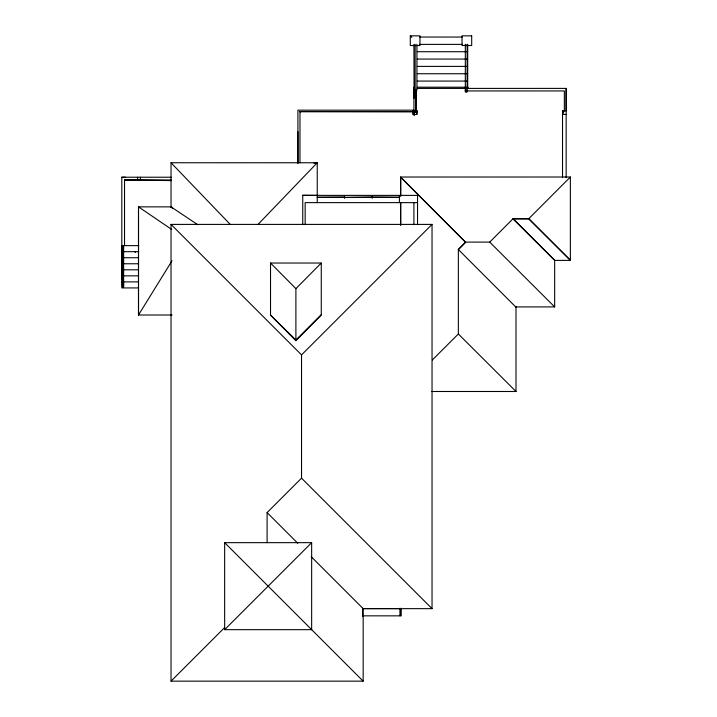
<?xml version="1.0" encoding="UTF-8"?>
<svg xmlns="http://www.w3.org/2000/svg" width="717" height="717" viewBox="0 0 717 717"><rect width="100%" height="100%" fill="white"/><g stroke="black" fill="none" stroke-linecap="round" stroke-linejoin="round"><path stroke-width="1.08" d="M121.818 279.2L121.818 245.644L138.722 245.644M122.419 245.644L122.419 284.317L123.629 284.317L123.629 245.644M297.913 162.956L297.913 131.767M413.924 44.382L414.067 98.381M415.26 111.61L415.26 110.812L415.26 112.426L416.765 112.435L416.765 114.433M417.536 224.609L417.536 195.391L302.744 195.382M465.333 90.942L465.333 90.118L467.143 90.118L467.143 44.329M466.848 90.36L466.848 91.767M467.69 87.366L467.69 44.382M417.24 88.415L566.161 88.397L566.161 110.803L562.531 110.803L562.531 177.574M172.017 260.773L138.506 315.005L172.098 315.005M257.995 224.466L317.246 162.759L171.031 162.75L171.031 207.536M295.897 340.7L295.897 288.646L321.27 263.031L270.524 263.031L270.524 315.095L295.897 340.7L321.27 315.095L321.27 263.031M515.989 307.208L458.244 249.408L465.557 242.104L489.72 242.104L513.094 218.685L528.796 218.685L570.382 260.172M528.796 218.685L570.373 177.009L400.615 177.027L400.606 196.001M321.27 314.655L295.897 339.992L270.524 315.095M267.1 542.697L267.1 512.583L301.534 478.149L301.534 354.897L432.037 224.403L432.037 608.652L363.161 608.652L311.187 556.679M432.315 359.988L458.36 333.988L458.36 249.704L465.674 242.4L400.722 177.323L400.722 196.153M363.161 608.652L363.161 681.15L171.031 681.15L224.582 627.608M224.654 629.66L311.653 542.661L224.654 542.661L224.654 629.66L311.653 629.66L311.653 542.661M313.903 163.118L317.246 162.75L317.246 202.642M410.294 35.85L419.965 35.85L419.965 45.521L410.294 45.521L410.294 35.85L411.836 37.392M419.866 37.042L462.124 37.051M419.427 44.382L462.348 44.382M465.333 44.929L465.942 44.929M417.285 51.723L467.69 51.723M417.285 59.063L467.69 59.063M417.285 66.394L467.69 66.403M417.285 73.734L467.69 73.734M417.285 81.075L467.69 81.075M417.24 87.205L468.067 87.205L468.067 88.415M415.134 89.482L416.944 89.482L416.944 44.302M414.973 90.934L416.478 90.934M466.991 90.934L564.351 90.942L564.351 110.812L562.531 114.433L566.161 114.433M465.333 44.337L465.333 91.776L466.991 91.767L466.991 90.1M465.333 91.776L466.991 91.776M414.076 115.536L413.924 110.158L297.913 110.167L297.913 163.297M299.948 111.61L416.765 111.762L416.765 112.435L416.765 110.768L416.765 111.61L299.823 111.61L300.817 111.753M138.471 287.929L121.818 287.929L121.818 177.216L125.439 177.216M121.818 177.224L171.246 177.233M124.534 245.653L124.534 179.94L171.246 179.958M317.246 197.193L343.972 197.202L317.246 197.435M399.405 197.202L372.679 197.193L399.405 197.435M417.536 202.642L305.155 202.633L305.155 224.609M171.757 206.863L138.506 206.863L138.506 315.005L138.506 206.863L171.704 229.467M171.031 681.15L171.031 224.403L432.037 224.403M123.288 247.087L122.688 247.688L123.288 247.078M122.688 251.147L123.288 251.757L122.688 251.147L123.288 251.156M121.818 251.685L138.731 251.685M122.688 255.826L123.288 255.216L122.688 255.826M121.818 257.726L138.471 257.726M570.373 260.388L554.662 260.388L513.085 218.9L528.788 218.9L570.373 260.388L570.373 177.009M121.818 263.766L138.471 263.766M122.688 268.033L123.288 268.033M121.818 269.807L138.471 269.807M121.818 275.848L138.471 275.848M121.818 281.889L138.471 281.889M122.419 284.631L123.629 284.631M122.419 285.509L123.629 285.518M122.419 286.424L123.629 286.424M515.881 306.912L554.662 306.912L554.662 260.172L513.076 218.685M431.67 391.491L515.998 391.491L515.998 306.912M362.452 608.59L400.113 608.59M362.452 615.84L401.224 615.849L401.224 608.231M317.246 195.382L302.744 195.23L302.744 224.609M124.534 179.94L171.336 180.603M197.749 224.726L171.049 206.872L172.582 208.477M489.711 242.104L554.662 306.912M458.36 333.988L515.998 391.491M171.031 224.403L301.534 354.897M301.534 478.149L432.037 608.652M267.1 512.583L297.806 543.298M311.187 629.176L363.161 681.15M224.654 542.661L311.653 629.66M400.615 177.027L465.566 242.104M270.524 263.031L295.897 288.646M171.031 162.759L230.291 224.466M414.247 110.561L414.309 114.989M299.975 111.762L299.975 162.813M566.161 88.397L566.161 177.655M562.343 110.812L562.343 111.26M416.64 89.473L416.64 91.14L415.134 91.14L415.134 44.302M416.012 110.776L416.012 90.45L415.86 110.776M413.924 87.205L413.924 110.167M413.906 202.642L413.906 224.609M400.722 202.839L400.722 225.165M400.606 202.705L400.606 225.048M400.319 609.199L400.319 609.665M400.319 611.61L400.319 612.076M400.319 614.03L400.319 614.496M400.014 608.249L400.014 615.849M399.405 195.382L399.405 202.642M372.231 196.44L372.231 198.188L372.042 196.44M362.551 608.249L362.551 615.849M344.608 196.44L344.608 198.188L344.42 196.44M140.46 177.233L140.46 179.958M137.61 177.233L137.61 179.958M135.459 251.685L135.459 252.294L134.859 251.685M123.288 257.86L123.288 257.251L122.688 257.86M471.696 35.85L462.026 35.85L462.026 45.521L471.696 45.521L471.696 35.85M416.927 110.83L412.696 110.803L412.705 114.433L416.927 114.424L416.927 110.803M371.585 197.202L345.065 197.435L371.585 197.193M123.288 249.122L122.688 249.722L123.288 249.113M123.288 253.191L122.688 253.791L123.288 253.182M123.288 259.294L122.688 259.895L123.288 259.285M123.288 261.409L122.688 262.019L123.288 261.4M123.288 263.363L122.688 263.964L123.288 263.354M123.288 265.398L122.688 265.998L123.288 265.389M123.288 267.432L122.688 268.033L123.288 267.423M123.288 269.467L122.688 270.067L123.288 269.458M123.288 271.501L122.688 272.102L123.288 271.492M123.288 273.536L122.688 274.136L123.288 273.527M123.288 275.57L122.688 276.17L123.288 275.561M123.288 277.604L122.688 278.205L123.288 277.596M123.288 279.639L122.688 280.239L123.288 279.63M123.288 281.673L122.688 282.274L123.288 281.664M123.629 283.735L122.419 283.735L122.419 286.997L123.629 286.997L123.629 283.735"/></g></svg>
